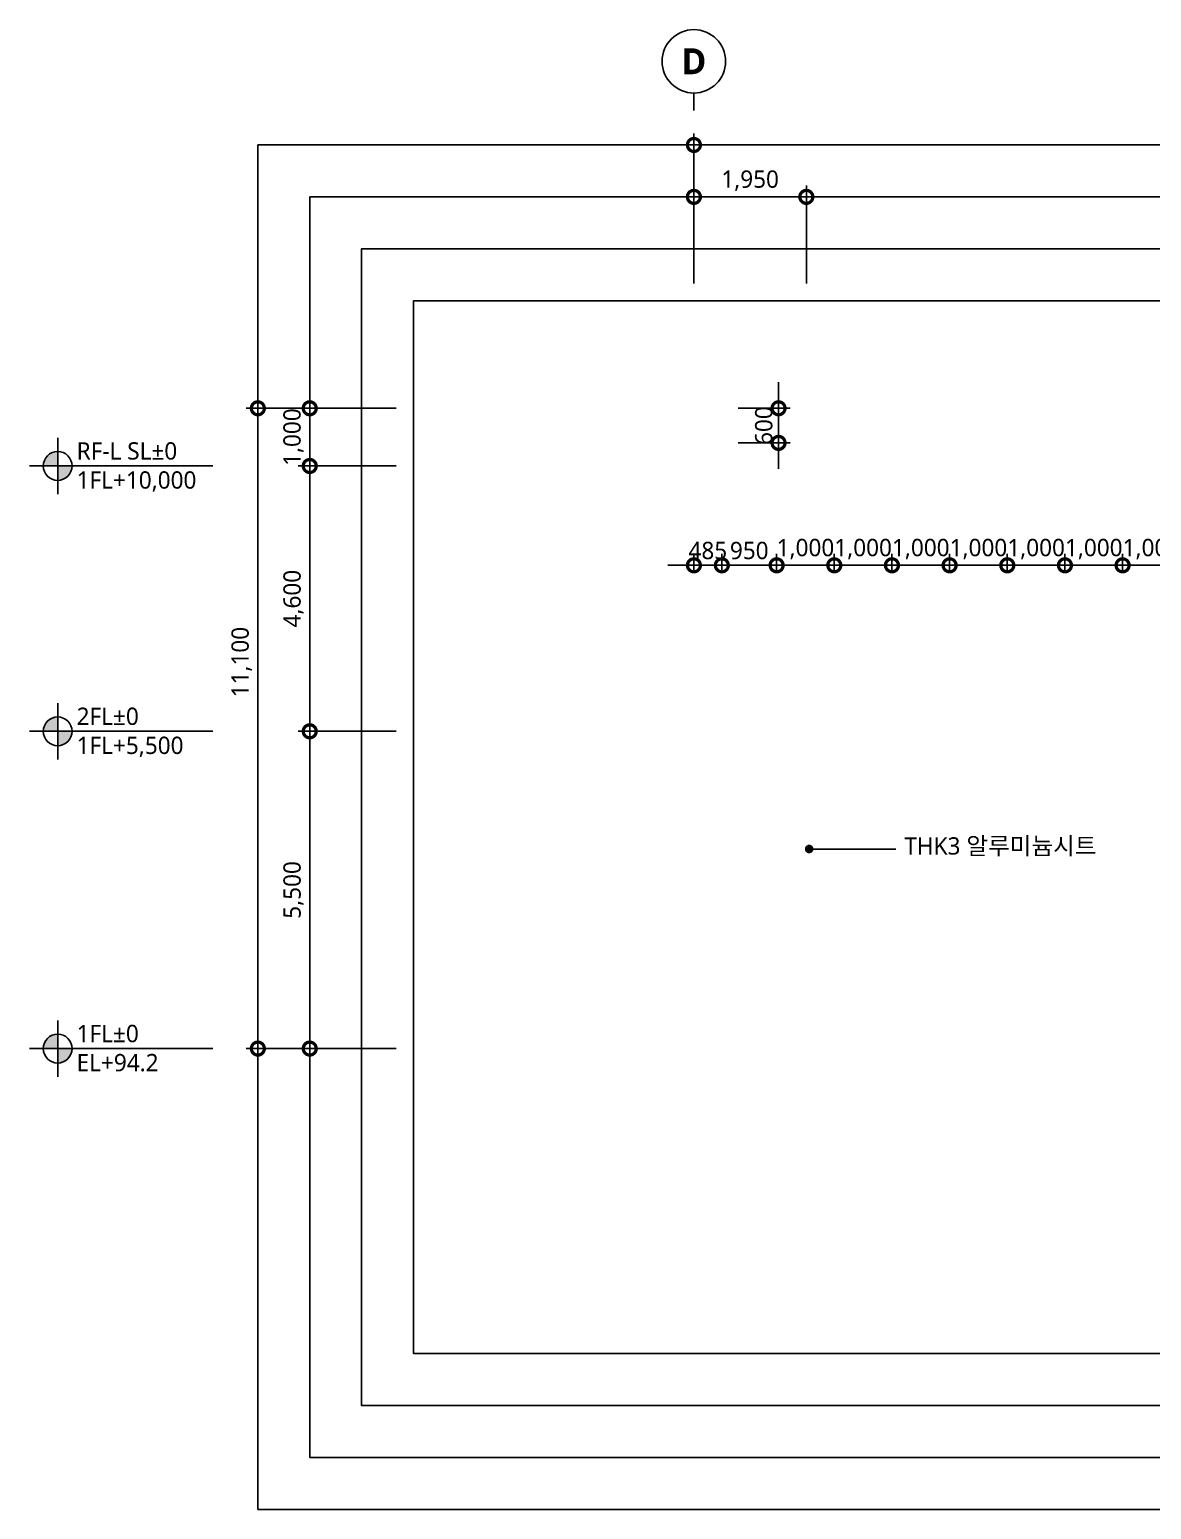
# Model space of a CAD drawing. Header units: millimetres. Extents: x 6017 to 164766, y 2937 to 56167.
# Drawn here: x 90117 to 109573, y 30513 to 56167 of the extents above; entities that cross this region are included whole.
import ezdxf
from ezdxf.enums import TextEntityAlignment as Align

# ---------------------------------------------------------------- set-up
doc = ezdxf.new("R2010")
doc.units = ezdxf.units.MM
doc.header["$LTSCALE"] = 200
doc.layers.get('DEFPOINTS').update_dxf_attribs({"color": 137})
for name, color, linetype in [('DIM', 7, 'Continuous'), ('SYM-BUB', 3, 'Continuous'), ('SYM-LEAD', 6, 'Continuous'), ('SYM-LEVEL', 7, 'Continuous'), ('TEXT', 3, 'Continuous')]:
    doc.layers.add(name, color=color, linetype=linetype)
doc.styles.add('$0$스타일1', font='malgun.ttf')
doc.styles.add('스타일1', font='malgun.ttf')
doc.styles.add('스타일2', font='malgunbd.ttf')
doc.dimstyles.new('CJA', dxfattribs={"dimscale": 300, "dimtxt": 2.7, "dimasz": 1, "dimexe": 2, "dimexo": 3, "dimgap": 1, "dimtad": 1, "dimdec": 0, "dimzin": 1, "dimdsep": 46, "dimlunit": 6, "dimtxsty": '$0$스타일1', "dimblk": 'CJDOT', "dimcen": 0.09, "dimdle": 1, "dimclrd": 256, "dimclre": 256, "dimclrt": 3, "dimadec": 0, "dimazin": 0, "dimtfac": 1, "dimtdec": 0, "dimtix": 1, "dimtmove": 2, "dimatfit": 3, "dimldrblk": 'CJDOT', "dimfxl": 1, "dimtolj": 1, "dimtzin": 1, "dimarcsym": 0})
doc.dimstyles.new('DIM-QD 1', dxfattribs={"dimscale": 50, "dimtxt": 3, "dimasz": 1.5, "dimexe": 1, "dimexo": 0, "dimgap": 1, "dimtad": 1, "dimdec": 3, "dimdsep": 46, "dimlunit": 6, "dimtxsty": '스타일1', "dimblk1": 'ARCHTICK', "dimblk2": 'DOT', "dimsah": 1, "dimcen": 0, "dimclrd": 256, "dimclre": 256, "dimclrt": 3, "dimazin": 2, "dimtfac": 1, "dimtdec": 3, "dimtix": 1, "dimtmove": 2, "dimatfit": 3, "dimldrblk": 'DOT', "dimfxl": 1, "dimtolj": 1, "dimtzin": 0, "dimarcsym": 0})

# ---------------------------------------------------------------- blocks, each defined once
blk = doc.blocks.new('NEW_BUB')
at = {"layer": 'SYM-BUB', "color": 6}
blk.add_line((0, 3), (0, 0), dxfattribs=at)
blk.add_circle((0, 8.5), 5.5, dxfattribs=at)
at = {"layer": 'SYM-BUB', "color": 3, "style": '스타일2'}
blk.add_attdef('X', text='', height=4.5, dxfattribs=at).set_placement((0, 8.5), align=Align.MIDDLE)
blk = doc.blocks.new('_DotSmall')
at = {"color": 0, "linetype": 'ByBlock', "const_width": 0.5}
blk.add_lwpolyline([(-0.0625, 0, 1), (0.0625, 0, 1)], format="xyb", close=True, dxfattribs=at)
blk = doc.blocks.new('*D67')
at = {"layer": 'DEFPOINTS', "color": 0, "transparency": 16777216}
for p in [(101638, 54167), (101638, 51467), (130638, 51467)]:
    blk.add_point(p, dxfattribs=at)
at = {"layer": 'DIM', "color": 7, "lineweight": -2, "transparency": 16777216}
for p, q in [((130838, 54167), (101438, 54167)), ((101638, 51767), (101638, 54367)), ((130638, 51767), (130638, 54367))]:
    blk.add_line(p, q, dxfattribs=at)
at = {"layer": 'DIM', "color": 7, "lineweight": -2, "transparency": 16777216, "xscale": 450, "yscale": 450, "zscale": 450, "rotation": 180}
blk.add_blockref('_DotSmall', (101638, 54167), dxfattribs=at)
at = {"layer": 'DIM', "color": 7, "lineweight": -2, "transparency": 16777216, "xscale": 450, "yscale": 450, "zscale": 450}
blk.add_blockref('_DotSmall', (130638, 54167), dxfattribs=at)
at = {"layer": 'DIM', "color": 3, "transparency": 16777216, "insert": (116138, 54447), "char_height": 300, "attachment_point": 5, "style": '스타일1'}
blk.add_mtext('\\A1;29,000', dxfattribs=at)
blk = doc.blocks.new('CJDOT')
blk.add_line((-2, 0), (2, 0))
at = {"const_width": 0.5}
blk.add_lwpolyline([(-0.25, 0, 1), (0.25, 0, 1)], format="xyb", close=True, dxfattribs=at)
blk = doc.blocks.new('*D77')
at = {"layer": 'DEFPOINTS', "color": 0, "transparency": 16777216}
for p in [(103588, 53267), (103588, 51467), (117838, 51467)]:
    blk.add_point(p, dxfattribs=at)
at = {"layer": 'DIM', "color": 7, "lineweight": -2, "transparency": 16777216}
for p, q in [((103588, 51767), (103588, 53467)), ((117838, 51767), (117838, 53467)), ((118038, 53267), (103388, 53267))]:
    blk.add_line(p, q, dxfattribs=at)
at = {"layer": 'DIM', "color": 7, "lineweight": -2, "transparency": 16777216, "xscale": 450, "yscale": 450, "zscale": 450, "rotation": 180}
blk.add_blockref('_DotSmall', (103588, 53267), dxfattribs=at)
at = {"layer": 'DIM', "color": 7, "lineweight": -2, "transparency": 16777216, "xscale": 450, "yscale": 450, "zscale": 450}
blk.add_blockref('_DotSmall', (117838, 53267), dxfattribs=at)
at = {"layer": 'DIM', "color": 3, "transparency": 16777216, "insert": (110713, 53548), "char_height": 300, "attachment_point": 5, "style": '스타일1'}
blk.add_mtext('\\A1;14,250', dxfattribs=at)
blk = doc.blocks.new('*D68')
at = {"layer": 'DEFPOINTS', "color": 0, "transparency": 16777216}
for p in [(103588, 53267), (101638, 51467), (103588, 51467)]:
    blk.add_point(p, dxfattribs=at)
at = {"layer": 'DIM', "color": 7, "lineweight": -2, "transparency": 16777216}
for p, q in [((101638, 51767), (101638, 53467)), ((103588, 51767), (103588, 53467)), ((101438, 53267), (103788, 53267))]:
    blk.add_line(p, q, dxfattribs=at)
at = {"layer": 'DIM', "color": 7, "lineweight": -2, "transparency": 16777216, "xscale": 450, "yscale": 450, "zscale": 450, "rotation": 180}
blk.add_blockref('_DotSmall', (101638, 53267), dxfattribs=at)
at = {"layer": 'DIM', "color": 7, "lineweight": -2, "transparency": 16777216, "xscale": 450, "yscale": 450, "zscale": 450}
blk.add_blockref('_DotSmall', (103588, 53267), dxfattribs=at)
at = {"layer": 'DIM', "color": 3, "transparency": 16777216, "insert": (102613, 53548), "char_height": 300, "attachment_point": 5, "style": '스타일1'}
blk.add_mtext('\\A1;1,950', dxfattribs=at)
blk = doc.blocks.new('LEVEL1')
at = {"layer": 'SYM-LEVEL'}
h = blk.add_hatch(color=6, dxfattribs=at)
edge = h.paths.add_edge_path()
edge.add_ellipse((4.87, 0), major_axis=(1.77, 1.77), ratio=1, start_angle=405, end_angle=495)
edge.add_line((2.37, 0), (4.87, 0))
edge.add_line((4.87, 0), (4.87, 2.5))
edge = h.paths.add_edge_path()
edge.add_ellipse((4.87, 0), major_axis=(1.77, 1.77), ratio=1, start_angle=225, end_angle=315)
edge.add_line((7.37, 0), (4.87, 0))
edge.add_line((4.87, 0), (4.87, -2.5))
at = {"layer": 'SYM-LEVEL', "color": 6}
for p, q in [((4.87, 4.87), (4.87, -4.87)), ((0, 0), (9.74, 0)), ((9.07, 0), (31.8, 0))]:
    blk.add_line(p, q, dxfattribs=at)
blk.add_ellipse((4.87, 0), major_axis=(1.77, 1.77), ratio=1, start_param=5.497787, end_param=11.780972, dxfattribs=at)
at = {"layer": 'SYM-LEVEL', "color": 3, "style": '스타일1'}
for tag, p in [('1층-바닥마감', (8.16, 1.11)), ('EL-+100', (8.16, -3.93))]:
    blk.add_attdef(tag, p, '', height=3, dxfattribs=at)
blk = doc.blocks.new('*D79')
at = {"layer": 'DEFPOINTS', "color": 0, "transparency": 16777216}
for p in [(94076, 49602), (96776, 49602), (96776, 38502)]:
    blk.add_point(p, dxfattribs=at)
at = {"layer": 'DIM', "color": 7, "lineweight": -2, "transparency": 16777216}
for p, q in [((94076, 38302), (94076, 49802)), ((96476, 49602), (93876, 49602)), ((96476, 38502), (93876, 38502))]:
    blk.add_line(p, q, dxfattribs=at)
at = {"layer": 'DIM', "color": 7, "lineweight": -2, "transparency": 16777216, "xscale": 450, "yscale": 450, "zscale": 450}
for p, rotation in [((94076, 49602), 90), ((94076, 38502), 270)]:
    blk.add_blockref('_DotSmall', p, dxfattribs=dict(at, rotation=rotation))
at = {"layer": 'DIM', "color": 3, "transparency": 16777216, "insert": (93795, 45202), "char_height": 300, "attachment_point": 5, "rotation": 90, "style": '스타일1'}
blk.add_mtext('\\A1;11,100', dxfattribs=at)
blk = doc.blocks.new('*D80')
at = {"layer": 'DEFPOINTS', "color": 0, "transparency": 16777216}
for p in [(94976, 44002), (96776, 44002), (96776, 38502)]:
    blk.add_point(p, dxfattribs=at)
at = {"layer": 'DIM', "color": 7, "lineweight": -2, "transparency": 16777216}
for p, q in [((94976, 38302), (94976, 44202)), ((96476, 44002), (94776, 44002)), ((96476, 38502), (94776, 38502))]:
    blk.add_line(p, q, dxfattribs=at)
at = {"layer": 'DIM', "color": 7, "lineweight": -2, "transparency": 16777216, "xscale": 450, "yscale": 450, "zscale": 450}
for p, rotation in [((94976, 44002), 90), ((94976, 38502), 270)]:
    blk.add_blockref('_DotSmall', p, dxfattribs=dict(at, rotation=rotation))
at = {"layer": 'DIM', "color": 3, "transparency": 16777216, "insert": (94696, 41252), "char_height": 300, "attachment_point": 5, "rotation": 90, "style": '스타일1'}
blk.add_mtext('\\A1;5,500', dxfattribs=at)
blk = doc.blocks.new('*D81')
at = {"layer": 'DEFPOINTS', "color": 0, "transparency": 16777216}
for p in [(96776, 48602), (94976, 44002), (96776, 44002)]:
    blk.add_point(p, dxfattribs=at)
at = {"layer": 'DIM', "color": 7, "lineweight": -2, "transparency": 16777216}
for p, q in [((94976, 48802), (94976, 43802)), ((96476, 48602), (94776, 48602)), ((96476, 44002), (94776, 44002))]:
    blk.add_line(p, q, dxfattribs=at)
at = {"layer": 'DIM', "color": 7, "lineweight": -2, "transparency": 16777216, "xscale": 450, "yscale": 450, "zscale": 450}
for p, rotation in [((94976, 48602), 90), ((94976, 44002), 270)]:
    blk.add_blockref('_DotSmall', p, dxfattribs=dict(at, rotation=rotation))
at = {"layer": 'DIM', "color": 3, "transparency": 16777216, "insert": (94696, 46302), "char_height": 300, "attachment_point": 5, "rotation": 90, "style": '스타일1'}
blk.add_mtext('\\A1;4,600', dxfattribs=at)
blk = doc.blocks.new('*D82')
at = {"layer": 'DEFPOINTS', "color": 0, "transparency": 16777216}
for p in [(94976, 49602), (96776, 49602), (96776, 48602)]:
    blk.add_point(p, dxfattribs=at)
at = {"layer": 'DIM', "color": 7, "lineweight": -2, "transparency": 16777216}
for p, q in [((94976, 49602), (94976, 50052)), ((96476, 49602), (94776, 49602)), ((94976, 48602), (94976, 49602)), ((96476, 48602), (94776, 48602)), ((94976, 48602), (94976, 48152))]:
    blk.add_line(p, q, dxfattribs=at)
at = {"layer": 'DIM', "color": 7, "lineweight": -2, "transparency": 16777216, "xscale": 450, "yscale": 450, "zscale": 450}
for p, rotation in [((94976, 49602), 270), ((94976, 48602), 90)]:
    blk.add_blockref('_DotSmall', p, dxfattribs=dict(at, rotation=rotation))
at = {"layer": 'DIM', "color": 3, "transparency": 16777216, "insert": (94695, 49102), "char_height": 300, "attachment_point": 5, "rotation": 90, "style": '스타일1'}
blk.add_mtext('\\A1;1,000', dxfattribs=at)
blk = doc.blocks.new('*D83')
at = {"layer": 'DEFPOINTS', "color": 0, "transparency": 16777216}
for p in [(102123, 46880), (101638, 46504), (102123, 46504)]:
    blk.add_point(p, dxfattribs=at)
at = {"layer": 'DIM', "color": 7, "lineweight": -2, "transparency": 16777216}
for p, q in [((101638, 46804), (101638, 47080)), ((102123, 46804), (102123, 47080)), ((101638, 46880), (101188, 46880)), ((101638, 46880), (102123, 46880)), ((102123, 46880), (102573, 46880))]:
    blk.add_line(p, q, dxfattribs=at)
at = {"layer": 'DIM', "color": 7, "lineweight": -2, "transparency": 16777216, "xscale": 450, "yscale": 450, "zscale": 450}
blk.add_blockref('_DotSmall', (101638, 46880), dxfattribs=at)
at = {"layer": 'DIM', "color": 7, "lineweight": -2, "transparency": 16777216, "xscale": 450, "yscale": 450, "zscale": 450, "rotation": 180}
blk.add_blockref('_DotSmall', (102123, 46880), dxfattribs=at)
at = {"layer": 'DIM', "color": 3, "transparency": 16777216, "insert": (101880, 47135), "char_height": 300, "attachment_point": 5, "style": '스타일1'}
blk.add_mtext('\\A1;485', dxfattribs=at)
blk = doc.blocks.new('*D84')
at = {"layer": 'DEFPOINTS', "color": 0, "transparency": 16777216}
for p in [(102123, 46880), (102123, 46504), (103073, 46504)]:
    blk.add_point(p, dxfattribs=at)
at = {"layer": 'DIM', "color": 7, "lineweight": -2, "transparency": 16777216}
for p, q in [((102123, 46804), (102123, 47080)), ((103073, 46804), (103073, 47080)), ((103273, 46880), (101923, 46880))]:
    blk.add_line(p, q, dxfattribs=at)
at = {"layer": 'DIM', "color": 7, "lineweight": -2, "transparency": 16777216, "xscale": 450, "yscale": 450, "zscale": 450, "rotation": 180}
blk.add_blockref('_DotSmall', (102123, 46880), dxfattribs=at)
at = {"layer": 'DIM', "color": 7, "lineweight": -2, "transparency": 16777216, "xscale": 450, "yscale": 450, "zscale": 450}
blk.add_blockref('_DotSmall', (103073, 46880), dxfattribs=at)
at = {"layer": 'DIM', "color": 3, "transparency": 16777216, "insert": (102598, 47135), "char_height": 300, "attachment_point": 5, "style": '스타일1'}
blk.add_mtext('\\A1;950', dxfattribs=at)
blk = doc.blocks.new('*D85')
at = {"layer": 'DEFPOINTS', "color": 0, "transparency": 16777216}
for p in [(104073, 46880), (103073, 46504), (104073, 46504)]:
    blk.add_point(p, dxfattribs=at)
at = {"layer": 'DIM', "color": 7, "lineweight": -2, "transparency": 16777216}
for p, q in [((103073, 46804), (103073, 47080)), ((104073, 46804), (104073, 47080)), ((103073, 46880), (102623, 46880)), ((103073, 46880), (104073, 46880)), ((104073, 46880), (104523, 46880))]:
    blk.add_line(p, q, dxfattribs=at)
at = {"layer": 'DIM', "color": 7, "lineweight": -2, "transparency": 16777216, "xscale": 450, "yscale": 450, "zscale": 450}
blk.add_blockref('_DotSmall', (103073, 46880), dxfattribs=at)
at = {"layer": 'DIM', "color": 7, "lineweight": -2, "transparency": 16777216, "xscale": 450, "yscale": 450, "zscale": 450, "rotation": 180}
blk.add_blockref('_DotSmall', (104073, 46880), dxfattribs=at)
at = {"layer": 'DIM', "color": 3, "transparency": 16777216, "insert": (103573, 47161), "char_height": 300, "attachment_point": 5, "style": '스타일1'}
blk.add_mtext('\\A1;1,000', dxfattribs=at)
blk = doc.blocks.new('*D86')
at = {"layer": 'DEFPOINTS', "color": 0, "transparency": 16777216}
for p in [(106073, 46880), (105073, 46504), (106073, 46504)]:
    blk.add_point(p, dxfattribs=at)
at = {"layer": 'DIM', "color": 7, "lineweight": -2, "transparency": 16777216}
for p, q in [((105073, 46804), (105073, 47080)), ((106073, 46804), (106073, 47080)), ((105073, 46880), (104623, 46880)), ((105073, 46880), (106073, 46880)), ((106073, 46880), (106523, 46880))]:
    blk.add_line(p, q, dxfattribs=at)
at = {"layer": 'DIM', "color": 7, "lineweight": -2, "transparency": 16777216, "xscale": 450, "yscale": 450, "zscale": 450}
blk.add_blockref('_DotSmall', (105073, 46880), dxfattribs=at)
at = {"layer": 'DIM', "color": 7, "lineweight": -2, "transparency": 16777216, "xscale": 450, "yscale": 450, "zscale": 450, "rotation": 180}
blk.add_blockref('_DotSmall', (106073, 46880), dxfattribs=at)
at = {"layer": 'DIM', "color": 3, "transparency": 16777216, "insert": (105573, 47161), "char_height": 300, "attachment_point": 5, "style": '스타일1'}
blk.add_mtext('\\A1;1,000', dxfattribs=at)
blk = doc.blocks.new('*D87')
at = {"layer": 'DEFPOINTS', "color": 0, "transparency": 16777216}
for p in [(104073, 46880), (104073, 46504), (105073, 46504)]:
    blk.add_point(p, dxfattribs=at)
at = {"layer": 'DIM', "color": 7, "lineweight": -2, "transparency": 16777216}
for p, q in [((104073, 46804), (104073, 47080)), ((105073, 46804), (105073, 47080)), ((104073, 46880), (103623, 46880)), ((105073, 46880), (104073, 46880)), ((105073, 46880), (105523, 46880))]:
    blk.add_line(p, q, dxfattribs=at)
at = {"layer": 'DIM', "color": 7, "lineweight": -2, "transparency": 16777216, "xscale": 450, "yscale": 450, "zscale": 450}
blk.add_blockref('_DotSmall', (104073, 46880), dxfattribs=at)
at = {"layer": 'DIM', "color": 7, "lineweight": -2, "transparency": 16777216, "xscale": 450, "yscale": 450, "zscale": 450, "rotation": 180}
blk.add_blockref('_DotSmall', (105073, 46880), dxfattribs=at)
at = {"layer": 'DIM', "color": 3, "transparency": 16777216, "insert": (104573, 47161), "char_height": 300, "attachment_point": 5, "style": '스타일1'}
blk.add_mtext('\\A1;1,000', dxfattribs=at)
blk = doc.blocks.new('*D90')
at = {"layer": 'DEFPOINTS', "color": 0, "transparency": 16777216}
for p in [(108073, 46880), (108073, 46504), (109073, 46504)]:
    blk.add_point(p, dxfattribs=at)
at = {"layer": 'DIM', "color": 7, "lineweight": -2, "transparency": 16777216}
for p, q in [((108073, 46804), (108073, 47080)), ((109073, 46804), (109073, 47080)), ((108073, 46880), (107623, 46880)), ((109073, 46880), (108073, 46880)), ((109073, 46880), (109523, 46880))]:
    blk.add_line(p, q, dxfattribs=at)
at = {"layer": 'DIM', "color": 7, "lineweight": -2, "transparency": 16777216, "xscale": 450, "yscale": 450, "zscale": 450}
blk.add_blockref('_DotSmall', (108073, 46880), dxfattribs=at)
at = {"layer": 'DIM', "color": 7, "lineweight": -2, "transparency": 16777216, "xscale": 450, "yscale": 450, "zscale": 450, "rotation": 180}
blk.add_blockref('_DotSmall', (109073, 46880), dxfattribs=at)
at = {"layer": 'DIM', "color": 3, "transparency": 16777216, "insert": (108573, 47161), "char_height": 300, "attachment_point": 5, "style": '스타일1'}
blk.add_mtext('\\A1;1,000', dxfattribs=at)
blk = doc.blocks.new('*D88')
at = {"layer": 'DEFPOINTS', "color": 0, "transparency": 16777216}
for p in [(106073, 46880), (106073, 46504), (107073, 46504)]:
    blk.add_point(p, dxfattribs=at)
at = {"layer": 'DIM', "color": 7, "lineweight": -2, "transparency": 16777216}
for p, q in [((106073, 46804), (106073, 47080)), ((107073, 46804), (107073, 47080)), ((106073, 46880), (105623, 46880)), ((107073, 46880), (106073, 46880)), ((107073, 46880), (107523, 46880))]:
    blk.add_line(p, q, dxfattribs=at)
at = {"layer": 'DIM', "color": 7, "lineweight": -2, "transparency": 16777216, "xscale": 450, "yscale": 450, "zscale": 450}
blk.add_blockref('_DotSmall', (106073, 46880), dxfattribs=at)
at = {"layer": 'DIM', "color": 7, "lineweight": -2, "transparency": 16777216, "xscale": 450, "yscale": 450, "zscale": 450, "rotation": 180}
blk.add_blockref('_DotSmall', (107073, 46880), dxfattribs=at)
at = {"layer": 'DIM', "color": 3, "transparency": 16777216, "insert": (106573, 47161), "char_height": 300, "attachment_point": 5, "style": '스타일1'}
blk.add_mtext('\\A1;1,000', dxfattribs=at)
blk = doc.blocks.new('*D89')
at = {"layer": 'DEFPOINTS', "color": 0, "transparency": 16777216}
for p in [(108073, 46880), (107073, 46504), (108073, 46504)]:
    blk.add_point(p, dxfattribs=at)
at = {"layer": 'DIM', "color": 7, "lineweight": -2, "transparency": 16777216}
for p, q in [((107073, 46804), (107073, 47080)), ((108073, 46804), (108073, 47080)), ((107073, 46880), (106623, 46880)), ((107073, 46880), (108073, 46880)), ((108073, 46880), (108523, 46880))]:
    blk.add_line(p, q, dxfattribs=at)
at = {"layer": 'DIM', "color": 7, "lineweight": -2, "transparency": 16777216, "xscale": 450, "yscale": 450, "zscale": 450}
blk.add_blockref('_DotSmall', (107073, 46880), dxfattribs=at)
at = {"layer": 'DIM', "color": 7, "lineweight": -2, "transparency": 16777216, "xscale": 450, "yscale": 450, "zscale": 450, "rotation": 180}
blk.add_blockref('_DotSmall', (108073, 46880), dxfattribs=at)
at = {"layer": 'DIM', "color": 3, "transparency": 16777216, "insert": (107573, 47161), "char_height": 300, "attachment_point": 5, "style": '스타일1'}
blk.add_mtext('\\A1;1,000', dxfattribs=at)
blk = doc.blocks.new('*D93')
at = {"layer": 'DEFPOINTS', "color": 0, "transparency": 16777216}
for p in [(110073, 46880), (109073, 46504), (110073, 46504)]:
    blk.add_point(p, dxfattribs=at)
at = {"layer": 'DIM', "color": 7, "lineweight": -2, "transparency": 16777216}
for p, q in [((109073, 46804), (109073, 47080)), ((110073, 46804), (110073, 47080)), ((109073, 46880), (108623, 46880)), ((109073, 46880), (110073, 46880)), ((110073, 46880), (110523, 46880))]:
    blk.add_line(p, q, dxfattribs=at)
at = {"layer": 'DIM', "color": 7, "lineweight": -2, "transparency": 16777216, "xscale": 450, "yscale": 450, "zscale": 450}
blk.add_blockref('_DotSmall', (109073, 46880), dxfattribs=at)
at = {"layer": 'DIM', "color": 7, "lineweight": -2, "transparency": 16777216, "xscale": 450, "yscale": 450, "zscale": 450, "rotation": 180}
blk.add_blockref('_DotSmall', (110073, 46880), dxfattribs=at)
at = {"layer": 'DIM', "color": 3, "transparency": 16777216, "insert": (109573, 47161), "char_height": 300, "attachment_point": 5, "style": '스타일1'}
blk.add_mtext('\\A1;1,000', dxfattribs=at)
blk = doc.blocks.new('_ARCHTICK')
at = {"color": 0, "linetype": 'ByBlock', "const_width": 0.15}
blk.add_lwpolyline([(-0.5, -0.5), (0.5, 0.5)], dxfattribs=at)
blk = doc.blocks.new('_DOT')
at = {"color": 0, "linetype": 'ByBlock'}
blk.add_line((-0.5, 0), (-1, 0), dxfattribs=at)
at = {"color": 0, "linetype": 'ByBlock', "const_width": 0.5}
blk.add_lwpolyline([(-0.25, 0, 1), (0.25, 0, 1)], format="xyb", close=True, dxfattribs=at)
blk = doc.blocks.new('*D119')
at = {"layer": 'DEFPOINTS', "color": 0, "transparency": 16777216}
for p in [(102103, 49602), (102103, 49002), (103106, 49002)]:
    blk.add_point(p, dxfattribs=at)
at = {"layer": 'DIM', "color": 7, "lineweight": -2, "transparency": 16777216}
for p, q in [((103106, 49602), (103106, 50052)), ((102403, 49602), (103306, 49602)), ((103106, 49602), (103106, 49002)), ((102403, 49002), (103306, 49002)), ((103106, 49002), (103106, 48552))]:
    blk.add_line(p, q, dxfattribs=at)
at = {"layer": 'DIM', "color": 7, "lineweight": -2, "transparency": 16777216, "xscale": 450, "yscale": 450, "zscale": 450}
for p, rotation in [((103106, 49602), 270), ((103106, 49002), 90)]:
    blk.add_blockref('_DotSmall', p, dxfattribs=dict(at, rotation=rotation))
at = {"layer": 'DIM', "color": 3, "transparency": 16777216, "insert": (102851, 49302), "char_height": 300, "attachment_point": 5, "rotation": 90, "style": '스타일1'}
blk.add_mtext('\\A1;600', dxfattribs=at)

msp = doc.modelspace()

# ---------------------------------------------------------------- linework, layer by layer
at = {"layer": 'DEFPOINTS'}
for points in [[(135059.2, 30513.3), (135059.2, 54166.9), (94076, 54166.9), (94076, 30513.3)], [(134159.2, 31413.3), (134159.2, 53266.9), (94976, 53266.9), (94976, 31413.3)], [(133259.2, 32313.3), (133259.2, 52366.9), (95876, 52366.9), (95876, 32313.3)], [(132359.2, 33213.3), (132359.2, 51466.9), (96776, 51466.9), (96776, 33213.3)]]:
    msp.add_lwpolyline(points, close=True, dxfattribs=at)

# ---------------------------------------------------------------- block references
at = {"layer": 'SYM-BUB', "xscale": 100.0000000000835, "yscale": 100.0000000000835, "zscale": 100.0000000000835}
msp.add_blockref('NEW_BUB', (101637.5, 54766.9), dxfattribs=at).add_auto_attribs({'X': 'D'})
at = {"layer": 'SYM-LEVEL', "xscale": 100, "yscale": 100, "zscale": 100}
for p, values in [((90117.4, 48602.1), {'EL-+100': '1FL+10,000', '1층-바닥마감': 'RF-L SL±0'}), ((90117.4, 44002.1), {'EL-+100': '1FL+5,500', '1층-바닥마감': '2FL±0'}), ((90117.4, 38502.1), {'EL-+100': 'EL+94.2', '1층-바닥마감': '1FL±0'})]:
    msp.add_blockref('LEVEL1', p, dxfattribs=at).add_auto_attribs(values)

# ---------------------------------------------------------------- texts
at = {"layer": 'TEXT', "color": 3, "style": '스타일1'}
msp.add_text('THK3 알루미늄시트', height=300, dxfattribs=at).set_placement((105288.5, 41865.3))

# ---------------------------------------------------------------- dimensions: what is measured, and where the dimension line sits
at = {"layer": 'DIM'}
for base, p1, p2, picture, middle in [((101637.5, 54166.9), (130637.5, 51466.9), (101637.5, 51466.9), '*D67', (116137.5, 54447)), ((103587.5, 53266.9), (117837.5, 51466.9), (103587.5, 51466.9), '*D77', (110712.5, 53547.8)), ((102122.5, 46880), (101637.5, 46504.5), (102122.5, 46504.5), '*D83', (101880, 47135)), ((104072.5, 46880), (103072.5, 46504.5), (104072.5, 46504.5), '*D85', (103572.5, 47160.9))]:
    dim = msp.add_linear_dim(base=base, p1=p1, p2=p2, dimstyle='CJA', override={"dimscale": 100, "dimtxt": 3, "dimasz": 4.5, "dimtxsty": '스타일1', "dimblk1": 'DotSmall', "dimblk2": 'DotSmall', "dimsah": 1, "dimdle": 2, "dimclrd": 7, "dimclre": 7}, dxfattribs=at)
    dim.commit()
    dim.dimension.update_dxf_attribs({"geometry": picture, "text_midpoint": middle})
for base, p1, p2, angle, picture, middle in [((103587.5, 53266.9), (101637.5, 51466.9), (103587.5, 51466.9), 180, '*D68', (102612.5, 53547.8)), ((94976, 49602.1), (96776, 48602.1), (96776, 49602.1), 270, '*D82', (94695, 49102.1)), ((103106.1, 49002.1), (102102.5, 49602.1), (102102.5, 49002.1), 90, '*D119', (102851.1, 49302.1)), ((94976, 44002.1), (96776, 48602.1), (96776, 44002.1), 90, '*D81', (94695.8, 46302.1)), ((102122.5, 46880), (103072.5, 46504.5), (102122.5, 46504.5), 180, '*D84', (102597.5, 47135)), ((104072.5, 46880), (105072.5, 46504.5), (104072.5, 46504.5), 180, '*D87', (104572.5, 47160.9)), ((106072.5, 46880), (105072.5, 46504.5), (106072.5, 46504.5), 0, '*D86', (105572.5, 47160.9)), ((106072.5, 46880), (107072.5, 46504.5), (106072.5, 46504.5), 180, '*D88', (106572.5, 47160.9)), ((108072.5, 46880), (107072.5, 46504.5), (108072.5, 46504.5), 0, '*D89', (107572.5, 47160.9)), ((108072.5, 46880), (109072.5, 46504.5), (108072.5, 46504.5), 180, '*D90', (108572.5, 47160.9)), ((110072.5, 46880), (109072.5, 46504.5), (110072.5, 46504.5), 0, '*D93', (109572.5, 47160.9)), ((94976, 44002.1), (96776, 38502.1), (96776, 44002.1), 270, '*D80', (94695.8, 41252.1))]:
    dim = msp.add_linear_dim(base=base, p1=p1, p2=p2, angle=angle, dimstyle='CJA', override={"dimscale": 100, "dimtxt": 3, "dimasz": 4.5, "dimtxsty": '스타일1', "dimblk1": 'DotSmall', "dimblk2": 'DotSmall', "dimsah": 1, "dimdle": 2, "dimclrd": 7, "dimclre": 7}, dxfattribs=at)
    dim.commit()
    dim.dimension.update_dxf_attribs({"geometry": picture, "text_midpoint": middle})
dim = msp.add_linear_dim(base=(94076, 49602.1), p1=(96776, 38502.1), p2=(96776, 49602.1), angle=270, dimstyle='CJA', override={"dimscale": 100, "dimtxt": 3, "dimasz": 4.5, "dimtxsty": '스타일1', "dimblk1": 'DotSmall', "dimblk2": 'DotSmall', "dimsah": 1, "dimdle": 2, "dimclrd": 7, "dimclre": 7}, dxfattribs=at)
dim.commit()
dim.dimension.update_dxf_attribs({"geometry": '*D79', "text_midpoint": (93795, 45202.1), "dimtype": 160})

# ---------------------------------------------------------------- leaders
at = {"layer": 'SYM-LEAD'}
msp.add_leader([(103637.5, 41961.7), (105124.5, 41961.7), (105137.5, 41961.7)], dimstyle='DIM-QD 1', override={"dimscale": 100, "dimasz": 1.5, "dimtad": 0, "dimclrd": 6, "dimldrblk": 'DOT'}, dxfattribs=at)

doc.saveas('drawing.dxf')
